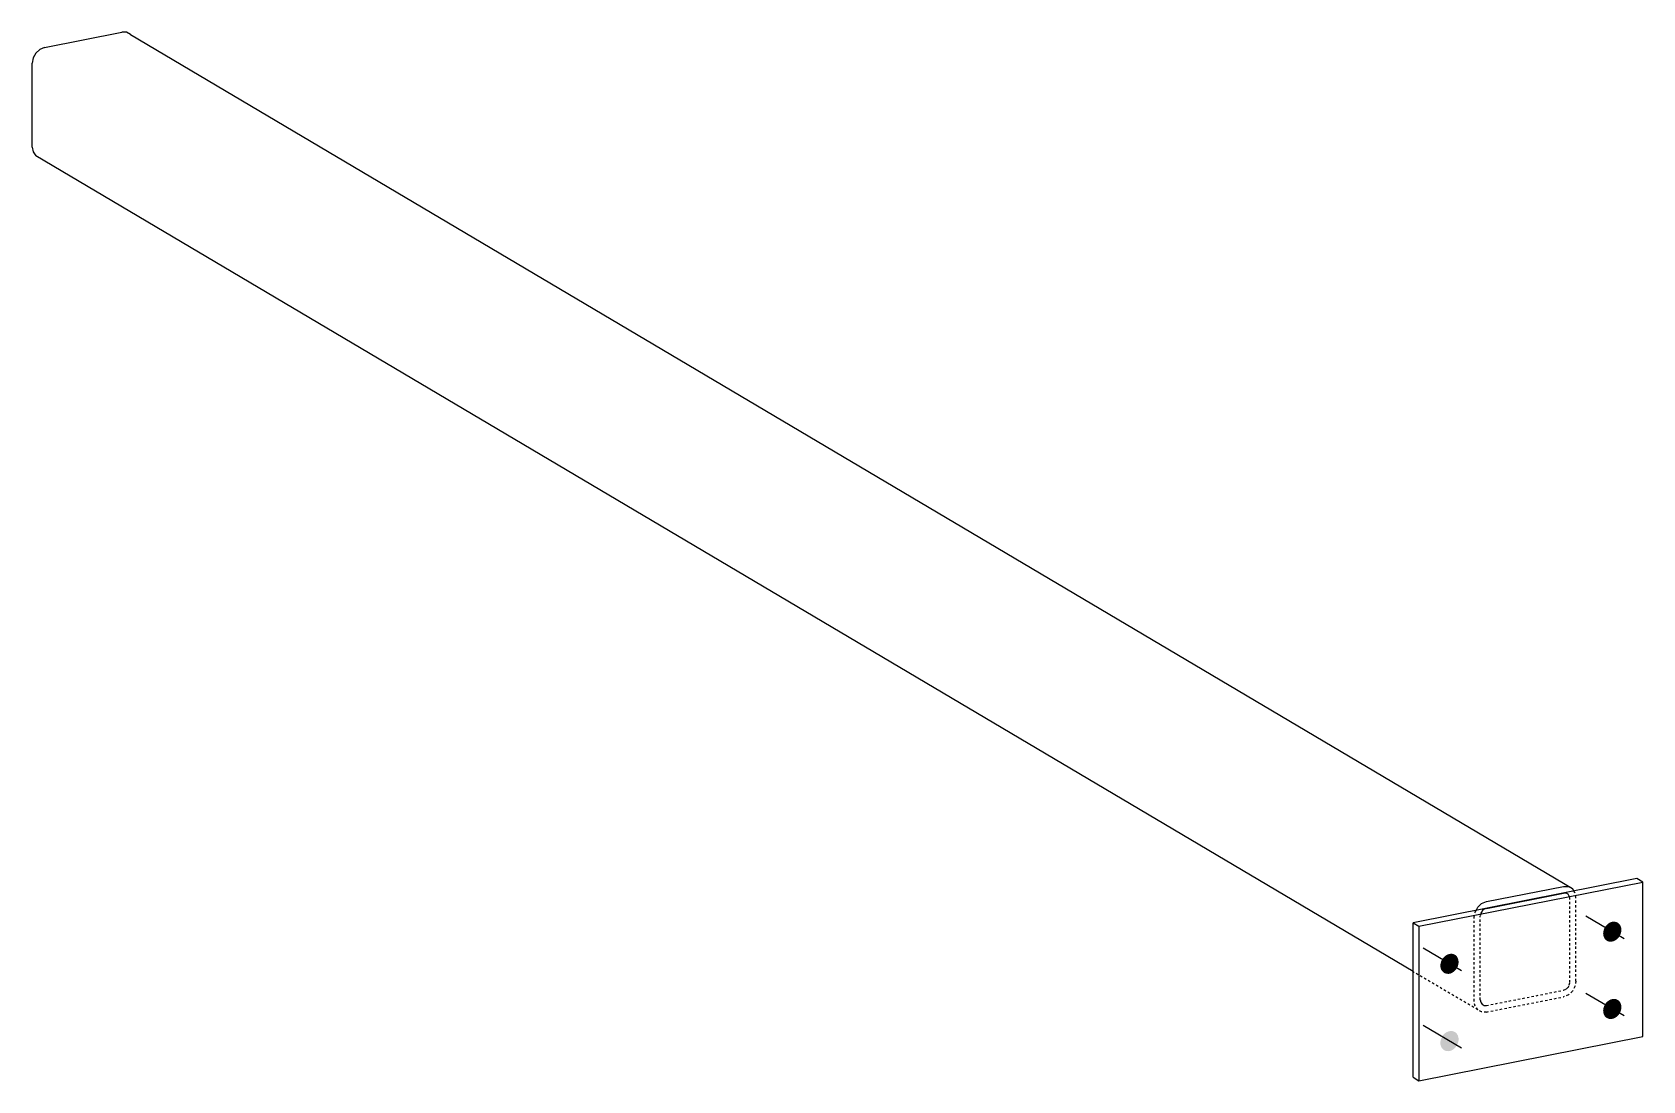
# Model space of a CAD drawing. Header units: millimetres. Extents: x 12 to 22692, y 5 to 905.
# Drawn here: x 12 to 1383, y 12 to 905 of the extents above; entities that cross this region are included whole.
import ezdxf

# ---------------------------------------------------------------- set-up
doc = ezdxf.new("R2010")
doc.units = ezdxf.units.MM
doc.linetypes.add('DXK_LINE_DOT2', pattern=[3.9198, 1.9599, -1.9599])
doc.layers.add('STÅL', color=7, linetype='Continuous')

msp = doc.modelspace()

# ---------------------------------------------------------------- hatches: boundary and pattern name
at = {"layer": 'STÅL', "linetype": 'Continuous'}
for points in [[(1350.8, 142.7), (1351.9, 144.2), (1353.2, 145.5), (1354.7, 146.5), (1356.3, 147.2), (1357.9, 147.5), (1359.5, 147.4), (1361, 147), (1362.3, 146.2), (1363.4, 145.1), (1364.2, 143.8), (1364.7, 142.2), (1364.9, 140.5), (1364.7, 138.7), (1364.2, 136.9), (1363.4, 135.2), (1362.3, 133.7), (1361, 132.4), (1359.5, 131.4), (1357.9, 130.7), (1356.3, 130.4), (1354.7, 130.4), (1353.2, 130.8), (1351.9, 131.6), (1350.8, 132.7), (1350, 134.1), (1349.5, 135.7), (1349.3, 137.4), (1349.5, 139.2), (1350, 141)], [(1212.2, 115.3), (1213.3, 116.8), (1214.6, 118.1), (1216.1, 119.1), (1217.7, 119.8), (1219.3, 120.1), (1220.9, 120.1), (1222.4, 119.7), (1223.7, 118.9), (1224.8, 117.8), (1225.6, 116.4), (1226.1, 114.8), (1226.3, 113.1), (1226.1, 111.3), (1225.6, 109.5), (1224.8, 107.8), (1223.7, 106.3), (1222.4, 105), (1220.9, 104), (1219.3, 103.3), (1217.7, 103), (1216.1, 103.1), (1214.6, 103.5), (1213.3, 104.3), (1212.2, 105.4), (1211.4, 106.7), (1210.9, 108.3), (1210.7, 110), (1210.9, 111.8), (1211.4, 113.6)], [(1350.8, 76.9), (1351.9, 78.4), (1353.2, 79.7), (1354.7, 80.7), (1356.3, 81.4), (1357.9, 81.7), (1359.5, 81.7), (1361, 81.2), (1362.3, 80.5), (1363.4, 79.4), (1364.2, 78), (1364.7, 76.4), (1364.9, 74.7), (1364.7, 72.9), (1364.2, 71.1), (1363.4, 69.4), (1362.3, 67.9), (1361, 66.6), (1359.5, 65.6), (1357.9, 64.9), (1356.3, 64.6), (1354.7, 64.6), (1353.2, 65.1), (1351.9, 65.8), (1350.8, 66.9), (1350, 68.3), (1349.5, 69.9), (1349.3, 71.6), (1349.5, 73.4), (1350, 75.2)], [(1212.2, 49.5), (1213.3, 51.1), (1214.6, 52.4), (1216.1, 53.4), (1217.7, 54), (1219.3, 54.4), (1220.9, 54.3), (1222.4, 53.9), (1223.7, 53.1), (1224.8, 52), (1225.6, 50.6), (1226.1, 49), (1226.3, 47.3), (1226.1, 45.5), (1225.6, 43.7), (1224.8, 42.1), (1223.7, 40.5), (1222.4, 39.2), (1220.9, 38.2), (1219.3, 37.5), (1217.7, 37.2), (1216.1, 37.3), (1214.6, 37.7), (1213.3, 38.5), (1212.2, 39.6), (1211.4, 41), (1210.9, 42.5), (1210.7, 44.3), (1210.9, 46.1), (1211.4, 47.8)]]:
    msp.add_hatch(color=96, dxfattribs=at).paths.add_polyline_path(points)

# ---------------------------------------------------------------- linework, layer by layer
at = {"layer": 'STÅL', "color": 2, "linetype": 'Continuous'}
for p, q in [((22.4, 891.6), (18.4, 890)), ((22.4, 891.6), (88.2, 904.6)), ((92.2, 904.6), (88.2, 904.6)), ((95.6, 902.8), (92.2, 904.6)), ((95.6, 902.8), (1323.1, 175.6)), ((12.8, 882.8), (12, 878.3)), ((12, 806.9), (12, 878.3)), ((15, 886.9), (12.8, 882.8)), ((18.4, 890), (15, 886.9)), ((12, 806.9), (12.8, 802.7)), ((12.8, 802.7), (15, 799.5)), ((1187.5, 104.9), (15, 799.5)), ((1378.1, 184.1), (1187.5, 146.5)), ((1192.5, 143.6), (1383.1, 181.2)), ((1383.1, 181.2), (1378.1, 184.1)), ((1383.1, 49.6), (1383.1, 181.2)), ((1249.9, 164.5), (1315.7, 177.5)), ((1249.9, 158.8), (1315.7, 171.8)), ((1315.7, 177.5), (1319.7, 177.4)), ((1319.7, 177.4), (1323.1, 175.6)), ((1324.5, 173.6), (1323.1, 175.6)), ((1241.1, 157.1), (1242.5, 159.7)), ((1242.5, 159.7), (1245.9, 162.8)), ((1245.9, 162.8), (1249.9, 164.5)), ((1187.5, 146.5), (1192.5, 143.6)), ((1187.5, 15), (1187.5, 146.5)), ((1192.5, 143.6), (1192.5, 12)), ((1192.5, 12), (1383.1, 49.6)), ((1187.5, 15), (1192.5, 12))]:
    msp.add_line(p, q, dxfattribs=at)
at = {"layer": 'STÅL', "color": 7, "linetype": 'DXK_LINE_DOT2'}
for p, q in [((1317.7, 171.8), (1315.7, 171.8)), ((1319.4, 170.9), (1317.7, 171.8)), ((1320.5, 169.3), (1319.4, 170.9)), ((1320.9, 167.2), (1320.5, 169.3)), ((1320.9, 95.8), (1320.9, 167.2)), ((1325.3, 172.4), (1324.5, 173.6)), ((1326.1, 168.2), (1325.3, 172.4)), ((1326.1, 96.8), (1326.1, 168.2)), ((1239.5, 151.1), (1240.3, 155.6)), ((1239.5, 79.7), (1239.5, 151.1)), ((1240.3, 155.6), (1241.1, 157.1)), ((1245.1, 154.4), (1244.7, 152.2)), ((1244.7, 80.8), (1244.7, 152.2)), ((1246.2, 156.5), (1245.1, 154.4)), ((1247.9, 158), (1246.2, 156.5)), ((1249.9, 158.8), (1247.9, 158)), ((1242.5, 72.4), (1187.5, 104.9)), ((1326.1, 96.8), (1325.3, 92.4)), ((1249.9, 76.1), (1315.7, 89.1)), ((1249.9, 70.5), (1315.7, 83.5)), ((1315.7, 89.1), (1317.7, 90)), ((1319.7, 85.1), (1315.7, 83.5)), ((1317.7, 90), (1319.4, 91.5)), ((1319.4, 91.5), (1320.5, 93.6)), ((1323.1, 88.3), (1319.7, 85.1)), ((1320.5, 93.6), (1320.9, 95.8)), ((1325.3, 92.4), (1323.1, 88.3)), ((1240.3, 75.6), (1239.5, 79.7)), ((1242.5, 72.4), (1240.3, 75.6)), ((1245.9, 70.6), (1242.5, 72.4)), ((1244.7, 80.8), (1245.1, 78.7)), ((1245.1, 78.7), (1246.2, 77.1)), ((1249.9, 70.5), (1245.9, 70.6)), ((1246.2, 77.1), (1247.9, 76.2)), ((1247.9, 76.2), (1249.9, 76.1))]:
    msp.add_line(p, q, dxfattribs=at)
at = {"layer": 'STÅL', "color": 96, "linetype": 'Continuous'}
for p, q in [((1367.2, 132.9), (1334.7, 152.2)), ((1228.6, 105.6), (1196.1, 124.8)), ((1367.2, 67.2), (1334.7, 86.4)), ((1228.6, 39.8), (1196.1, 59.1))]:
    msp.add_line(p, q, dxfattribs=at)

doc.saveas('drawing.dxf')
